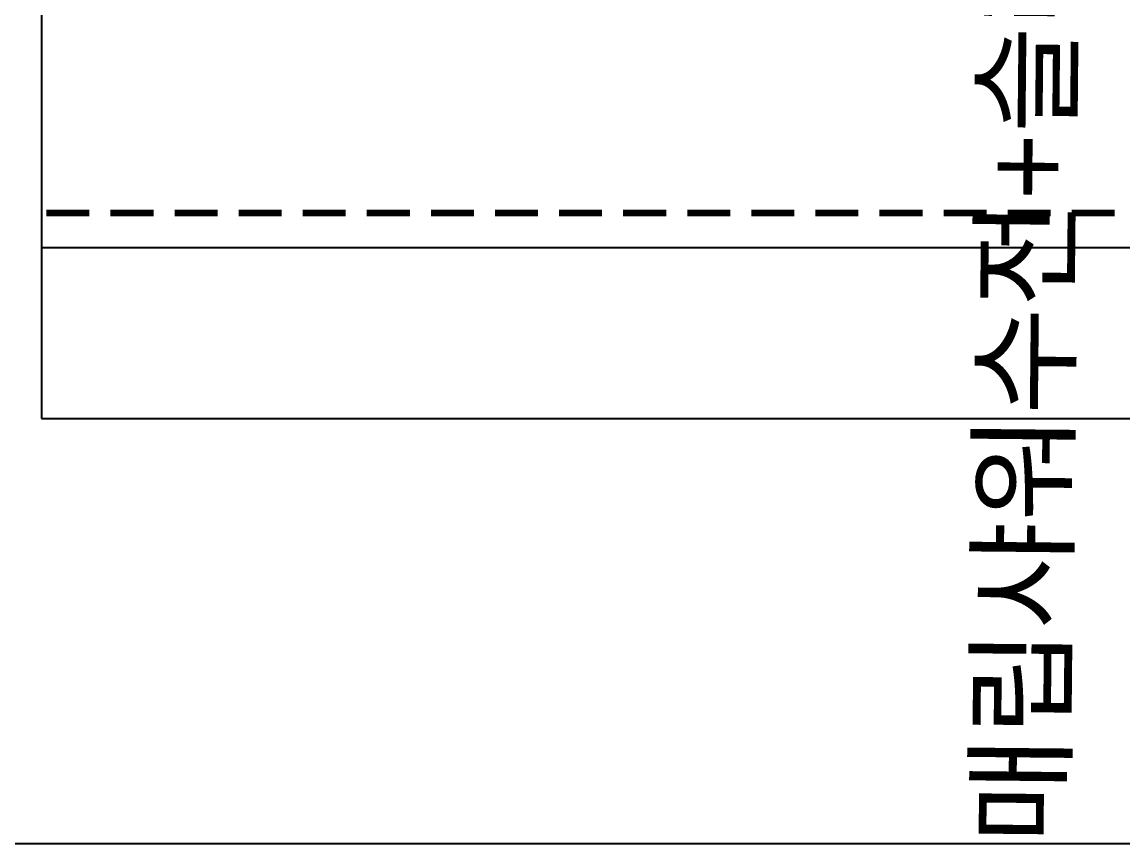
# Model space of a CAD drawing. Header units: millimetres. Extents: x 744 to 27144, y 914 to 19934.
# Drawn here: x 7181 to 7825, y 6209 to 6690 of the extents above; entities that cross this region are included whole.
import ezdxf

# ---------------------------------------------------------------- set-up
doc = ezdxf.new("R2010")
doc.units = ezdxf.units.MM
doc.header["$LTSCALE"] = 10
doc.linetypes.add('HIDDEN', pattern=[0.375, 0.25, -0.125])
for name, color, linetype in [('0-ELC TEXT', 7, 'Continuous'), ('가구', 6, 'Continuous'), ('외부벽체선', 2, 'Continuous'), ('창호', 4, 'Continuous')]:
    doc.layers.add(name, color=color, linetype=linetype)
doc.styles.add('차영규', font='조선일보명조.ttf')

# ---------------------------------------------------------------- blocks, each defined once
blk = doc.blocks.new('BUDDDD')
at = {"layer": '외부벽체선'}
for p, q in [((7192.38, 7243.09), (7192.38, 6458.09)), ((7192.38, 6458.09), (8195.38, 6458.09)), ((8395.38, 6209.09), (6466.38, 6209.09))]:
    blk.add_line(p, q, dxfattribs=at)

msp = doc.modelspace()

# ---------------------------------------------------------------- linework, layer by layer
at = {"layer": 'Defpoints'}
msp.add_line((7192.38, 6558.09), (8195.38, 6558.09), dxfattribs=at)
at = {"layer": '가구', "color": 1, "linetype": 'HIDDEN', "lineweight": 120, "ltscale": 10}
msp.add_line((8195.38, 6578.09), (7192.38, 6578.09), dxfattribs=at)

# ---------------------------------------------------------------- block references
at = {"layer": '창호'}
msp.add_blockref('BUDDDD', (0, 0), dxfattribs=at)

# ---------------------------------------------------------------- texts
at = {"layer": '0-ELC TEXT', "style": '차영규'}
msp.add_text('매립샤워수전+슬라이드바(무광니켈)', height=50, rotation=89.44335, dxfattribs=at).set_placement((7790, 6209.09))

doc.saveas('drawing.dxf')
